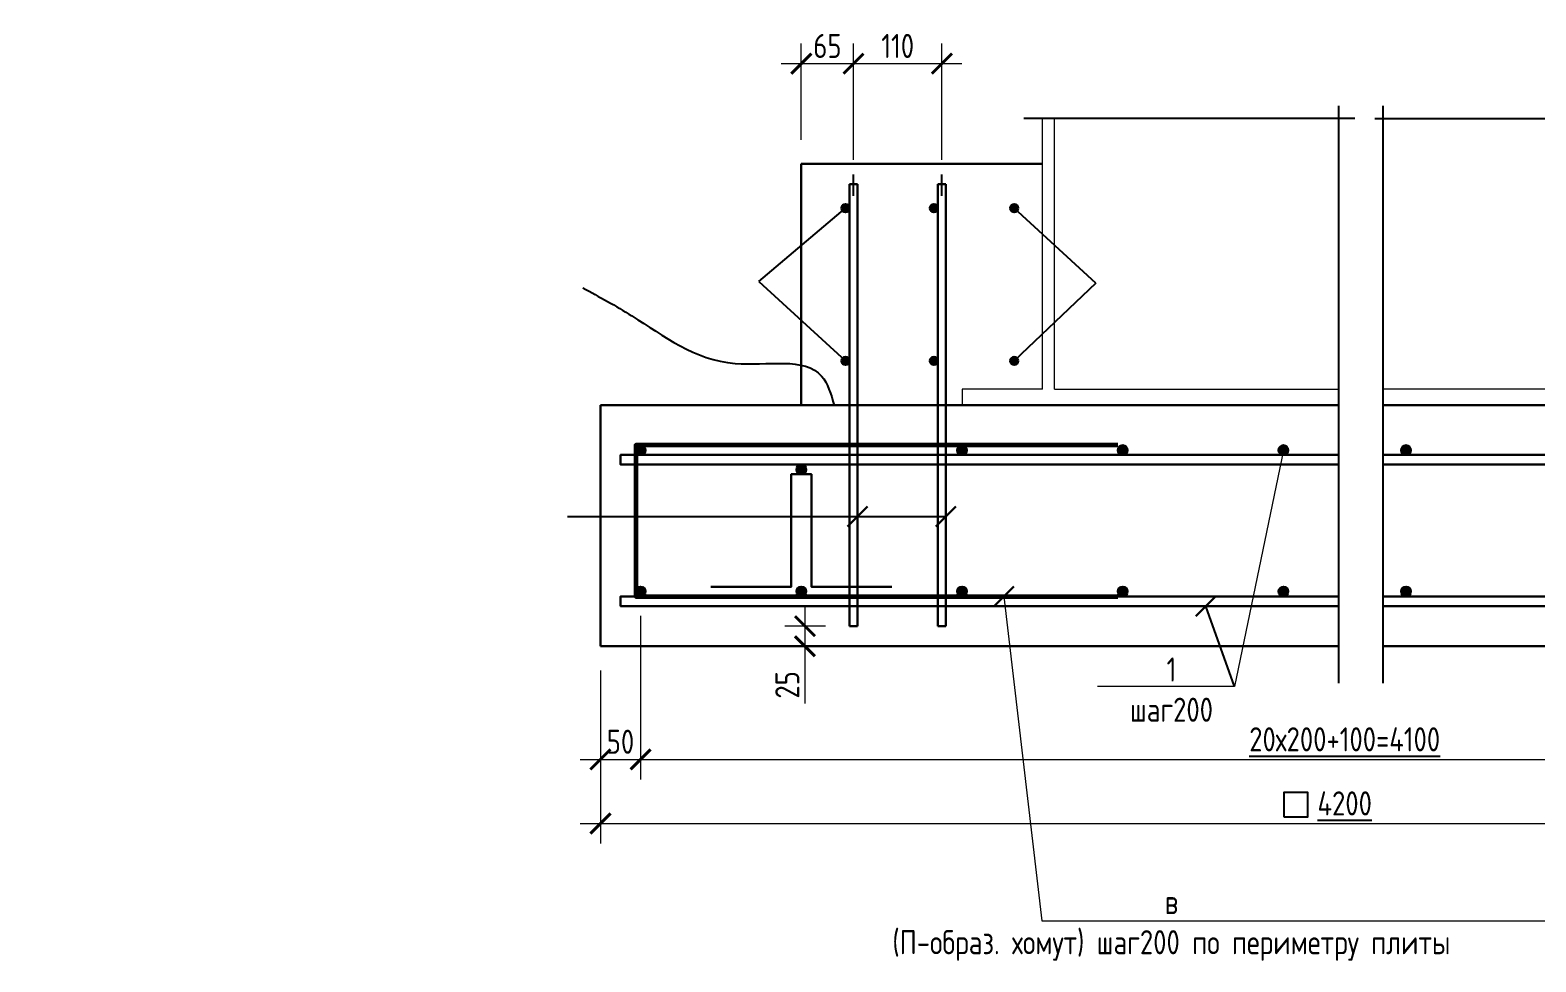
# Model space of a CAD drawing. Header units: millimetres. Extents: x -148017 to 581274, y 1637 to 41526.
# Drawn here: x 1580 to 20320, y 3244 to 14836 of the extents above; entities that cross this region are included whole.
import ezdxf
from ezdxf import colors
from ezdxf.entities.mleader import LeaderData, LeaderLine
from ezdxf.lldxf.tags import DXFTag
from ezdxf.math import Vec2, Vec3

# ---------------------------------------------------------------- set-up
doc = ezdxf.new("R2010")
doc.units = ezdxf.units.MM
doc.styles.add('GOST 2.304', font='GOST_0.TTF')
tags = doc.linetypes.add('5-2', pattern=[3.5, 2.5, -1]).pattern_tags.tags
tags[6:7] = [DXFTag(74, 4), DXFTag(75, 0), DXFTag(340, '0'), DXFTag(46, 1.0), DXFTag(50, 0.0), DXFTag(44, 0.0), DXFTag(45, 0.0)]
tags[4:5] = [DXFTag(74, 4), DXFTag(75, 0), DXFTag(340, '0'), DXFTag(46, 1.0), DXFTag(50, 0.0), DXFTag(44, 0.0), DXFTag(45, 0.0)]
doc.linetypes.add('зигзаг', pattern='A,0.00254,-5.08,[131,ltypeshp.shx,S=5.08,R=0,X=-5.08,Y=0],-10.16,[131,ltypeshp.shx,S=5.08,R=180,X=5.08,Y=0],-5.08', length=20.32254)
doc.linetypes.add('Разрыв2_стар', pattern='A,60,-3,[1,ltsnew.shx,S=6,R=0,X=-3,Y=0],-3', length=66)
doc.dimstyles.new('м10', dxfattribs={"dimscale": 100, "dimtxt": 3, "dimasz": 2.5, "dimexe": 2.5, "dimexo": 3, "dimgap": 0.7, "dimtad": 1, "dimdec": 0, "dimlfac": 0.1, "dimtxsty": 'GOST 2.304', "dimblk": 'ARCHTICK', "dimcen": 2.5, "dimdle": 2.5, "dimclrd": 7, "dimclre": 7, "dimclrt": 256, "dimadec": 1, "dimazin": 0, "dimtfac": 1, "dimtdec": 0, "dimtmove": 0, "dimatfit": 3, "dimldrblk": 'NONE', "dimfxl": 1, "dimlwd": 20, "dimlwe": 20, "dimarcsym": 0})

# ---------------------------------------------------------------- blocks, each defined once
blk = doc.blocks.new('_ArchTick')
at = {"color": 0, "linetype": 'ByBlock', "const_width": 0.15}
blk.add_lwpolyline([(-0.5, -0.5), (0.5, 0.5)], dxfattribs=at)
blk = doc.blocks.new('*D81')
at = {"color": 7, "linetype": 'Continuous', "lineweight": 20, "transparency": 16777216}
for p, q in [((9178, 7551), (9178, 5513)), ((8678, 6871), (8678, 5513)), ((8428, 5763), (9428, 5763))]:
    blk.add_line(p, q, dxfattribs=at)
at = {"color": 7, "linetype": 'Continuous', "lineweight": 20, "transparency": 16777216, "xscale": 250, "yscale": 250, "zscale": 250, "rotation": 180}
blk.add_blockref('_ArchTick', (8678, 5763), dxfattribs=at)
at = {"color": 7, "linetype": 'Continuous', "lineweight": 20, "transparency": 16777216, "xscale": 250, "yscale": 250, "zscale": 250}
blk.add_blockref('_ArchTick', (9178, 5763), dxfattribs=at)
at = {"color": 7, "linetype": 'Continuous', "transparency": 16777216, "insert": (8928, 5983), "char_height": 300, "attachment_point": 5, "style": 'GOST 2.304'}
blk.add_mtext('50', dxfattribs=at)
blk = doc.blocks.new('_None')
blk = doc.blocks.new('*D82')
at = {"color": 7, "linetype": 'Continuous', "lineweight": 20, "transparency": 16777216}
for p, q in [((11224, 7671), (11224, 7171)), ((11478, 7421), (10974, 7421)), ((11478, 7171), (10974, 7171)), ((11224, 7171), (11224, 6460))]:
    blk.add_line(p, q, dxfattribs=at)
at = {"color": 7, "linetype": 'Continuous', "lineweight": 20, "transparency": 16777216, "xscale": 250, "yscale": 250, "zscale": 250}
for p, rotation in [((11224, 7421), 90), ((11224, 7171), 270)]:
    blk.add_blockref('_ArchTick', p, dxfattribs=dict(at, rotation=rotation))
at = {"color": 7, "linetype": 'Continuous', "transparency": 16777216, "insert": (11004, 6690), "char_height": 300, "attachment_point": 5, "rotation": 90, "style": 'GOST 2.304'}
blk.add_mtext('25', dxfattribs=at)
blk = doc.blocks.new('*D87')
at = {"color": 7, "linetype": 'Continuous', "lineweight": 20, "transparency": 16777216}
for p, q in [((11178, 13471), (11178, 14669)), ((11828, 13221), (11828, 14669)), ((10928, 14419), (12078, 14419))]:
    blk.add_line(p, q, dxfattribs=at)
at = {"color": 7, "linetype": 'Continuous', "lineweight": 20, "transparency": 16777216, "xscale": 250, "yscale": 250, "zscale": 250, "rotation": 180}
blk.add_blockref('_ArchTick', (11178, 14419), dxfattribs=at)
at = {"color": 7, "linetype": 'Continuous', "lineweight": 20, "transparency": 16777216, "xscale": 250, "yscale": 250, "zscale": 250}
blk.add_blockref('_ArchTick', (11828, 14419), dxfattribs=at)
at = {"color": 7, "linetype": 'Continuous', "transparency": 16777216, "insert": (11503, 14639), "char_height": 300, "attachment_point": 5, "style": 'GOST 2.304'}
blk.add_mtext('65', dxfattribs=at)
blk = doc.blocks.new('*D88')
at = {"color": 7, "linetype": 'Continuous', "lineweight": 20, "transparency": 16777216}
for p, q in [((11828, 13221), (11828, 14669)), ((12928, 13221), (12928, 14669)), ((11578, 14419), (13178, 14419))]:
    blk.add_line(p, q, dxfattribs=at)
at = {"color": 7, "linetype": 'Continuous', "lineweight": 20, "transparency": 16777216, "xscale": 250, "yscale": 250, "zscale": 250, "rotation": 180}
blk.add_blockref('_ArchTick', (11828, 14419), dxfattribs=at)
at = {"color": 7, "linetype": 'Continuous', "lineweight": 20, "transparency": 16777216, "xscale": 250, "yscale": 250, "zscale": 250}
blk.add_blockref('_ArchTick', (12928, 14419), dxfattribs=at)
at = {"color": 7, "linetype": 'Continuous', "transparency": 16777216, "insert": (12378, 14639), "char_height": 300, "attachment_point": 5, "style": 'GOST 2.304'}
blk.add_mtext('110', dxfattribs=at)
blk = doc.blocks.new('*D68')
at = {"color": 7, "linetype": 'Continuous', "lineweight": 20, "transparency": 16777216}
for p, q in [((8678, 6871), (8678, 4716)), ((27204, 6871), (27204, 4716)), ((8428, 4966), (27454, 4966))]:
    blk.add_line(p, q, dxfattribs=at)
at = {"color": 7, "linetype": 'Continuous', "lineweight": 20, "transparency": 16777216, "xscale": 250, "yscale": 250, "zscale": 250, "rotation": 180}
blk.add_blockref('_ArchTick', (8678, 4966), dxfattribs=at)
at = {"color": 7, "linetype": 'Continuous', "lineweight": 20, "transparency": 16777216, "xscale": 250, "yscale": 250, "zscale": 250}
blk.add_blockref('_ArchTick', (27204, 4966), dxfattribs=at)
at = {"color": 7, "linetype": 'Continuous', "transparency": 16777216, "insert": (17941, 5216), "char_height": 300, "attachment_point": 5, "style": 'GOST 2.304'}
blk.add_mtext('{\\L4200}', dxfattribs=at)
blk = doc.blocks.new('*D72')
at = {"color": 7, "linetype": 'Continuous', "lineweight": 20, "transparency": 16777216}
for p, q in [((9178, 7551), (9178, 5513)), ((26704, 7551), (26704, 5513)), ((8928, 5763), (26954, 5763))]:
    blk.add_line(p, q, dxfattribs=at)
at = {"color": 7, "linetype": 'Continuous', "lineweight": 20, "transparency": 16777216, "xscale": 250, "yscale": 250, "zscale": 250, "rotation": 180}
blk.add_blockref('_ArchTick', (9178, 5763), dxfattribs=at)
at = {"color": 7, "linetype": 'Continuous', "lineweight": 20, "transparency": 16777216, "xscale": 250, "yscale": 250, "zscale": 250}
blk.add_blockref('_ArchTick', (26704, 5763), dxfattribs=at)
at = {"color": 7, "linetype": 'Continuous', "transparency": 16777216, "insert": (17941, 6013), "char_height": 300, "attachment_point": 5, "style": 'GOST 2.304'}
blk.add_mtext('{\\L20х200+100=4100}', dxfattribs=at)

msp = doc.modelspace()

# ---------------------------------------------------------------- hatches: boundary and pattern name
at = {"linetype": 'Continuous'}
h = msp.add_hatch(color=7, dxfattribs=at)
h.dxf.hatch_style = 1
h.paths.add_polyline_path([(11778.2, 12620.9, 1), (11678.2, 12620.9, 1)])
h = msp.add_hatch(color=7, dxfattribs=at)
h.dxf.hatch_style = 1
h.paths.add_polyline_path([(12778.3, 12620.9, 1), (12878.3, 12620.9, 1)])
h = msp.add_hatch(color=7, dxfattribs=at)
h.dxf.hatch_style = 1
h.paths.add_polyline_path([(13878.3, 12620.9, 1), (13778.3, 12620.9, 1)])
h = msp.add_hatch(color=7, dxfattribs=at)
h.dxf.hatch_style = 1
h.paths.add_polyline_path([(11678.2, 10720.9, 1), (11778.2, 10720.9, 1)])
h = msp.add_hatch(color=7, dxfattribs=at)
h.dxf.hatch_style = 1
h.paths.add_polyline_path([(12778.3, 10720.9, 1), (12878.3, 10720.9, 1)])
h = msp.add_hatch(color=7, dxfattribs=at)
h.dxf.hatch_style = 1
h.paths.add_polyline_path([(13878.3, 10720.9, 1), (13778.3, 10720.9, 1)])
h = msp.add_hatch(color=7, dxfattribs=at)
h.dxf.hatch_style = 1
h.paths.add_polyline_path([(9238.3, 9610.9, 1), (9118.3, 9610.9, 1)])
h = msp.add_hatch(color=7, dxfattribs=at)
h.dxf.hatch_style = 1
h.paths.add_polyline_path([(13238.3, 9610.9, 1), (13118.3, 9610.9, 1)])
h = msp.add_hatch(color=7, dxfattribs=at)
h.dxf.hatch_style = 1
h.paths.add_polyline_path([(15238.3, 9610.9, 1), (15118.3, 9610.9, 1)])
h = msp.add_hatch(color=7, dxfattribs=at)
h.dxf.hatch_style = 1
h.paths.add_polyline_path([(17238.3, 9610.9, 1), (17118.3, 9610.9, 1)])
h = msp.add_hatch(color=7, dxfattribs=at)
h.dxf.hatch_style = 1
h.paths.add_polyline_path([(18764.3, 9610.9, 1), (18644.3, 9610.9, 1)])
h = msp.add_hatch(color=7, dxfattribs=at)
h.dxf.hatch_style = 1
h.paths.add_polyline_path([(11238.3, 9370.9, 1), (11118.3, 9370.9, 1)])
h = msp.add_hatch(color=7, dxfattribs=at)
h.dxf.hatch_style = 1
h.paths.add_polyline_path([(9238.3, 7850.9, 1), (9118.3, 7850.9, 1)])
h = msp.add_hatch(color=7, dxfattribs=at)
h.dxf.hatch_style = 1
h.paths.add_polyline_path([(11238.3, 7850.9, 1), (11118.3, 7850.9, 1)])
h = msp.add_hatch(color=7, dxfattribs=at)
h.dxf.hatch_style = 1
h.paths.add_polyline_path([(13238.3, 7850.9, 1), (13118.3, 7850.9, 1)])
h = msp.add_hatch(color=7, dxfattribs=at)
h.dxf.hatch_style = 1
h.paths.add_polyline_path([(15238.3, 7850.9, 1), (15118.3, 7850.9, 1)])
h = msp.add_hatch(color=7, dxfattribs=at)
h.dxf.hatch_style = 1
h.paths.add_polyline_path([(17238.3, 7850.9, 1), (17118.3, 7850.9, 1)])
h = msp.add_hatch(color=7, dxfattribs=at)
h.dxf.hatch_style = 1
h.paths.add_polyline_path([(18764.3, 7850.9, 1), (18644.3, 7850.9, 1)])

# ---------------------------------------------------------------- linework, layer by layer
at = {"color": 7, "linetype": 'Разрыв2_стар', "ltscale": 30}
for p, q in [((17864.3, 13893.9), (17864.3, 6711.9)), ((18414.3, 13893.9), (18414.3, 6711.9)), ((18068.3, 13735.9), (13948.3, 13735.9)), ((18317.3, 13735.9), (21934.3, 13735.9))]:
    msp.add_line(p, q, dxfattribs=at)
at = {"color": 7, "linetype": '5-2', "lineweight": 20, "ltscale": 100}
for p, q in [((14178.3, 10370.9), (14178.3, 13735.9)), ((14328.3, 10370.9), (14328.3, 13735.9)), ((14178.3, 10370.9), (13178.3, 10370.9)), ((13178.3, 10370.9), (13178.3, 10170.9)), ((14328.3, 10370.9), (17864.3, 10370.9)), ((21554.3, 10370.9), (18414.3, 10370.9))]:
    msp.add_line(p, q, dxfattribs=at)
at = {"color": 7, "linetype": 'Continuous', "lineweight": 30}
for p, q in [((14178.3, 13170.9), (11178.3, 13170.9)), ((11178.3, 10170.9), (11178.3, 13170.9)), ((11778.2, 7420.9), (11778.2, 12920.9)), ((11878.2, 12920.9), (11778.2, 12920.9)), ((11878.2, 7420.9), (11878.2, 12920.9)), ((12878.3, 7420.9), (12878.3, 12920.9)), ((12978.3, 12920.9), (12878.3, 12920.9)), ((12978.3, 7420.9), (12978.3, 12920.9)), ((8678.3, 10170.9), (17864.3, 10170.9)), ((8678.3, 10170.9), (8678.3, 7170.9)), ((27204.3, 10170.9), (18414.3, 10170.9)), ((11753.2, 8660.4), (12003.2, 8910.4)), ((12853.3, 8660.4), (13103.3, 8910.4)), ((13573.6, 7665.9), (13823.6, 7915.9)), ((16087.3, 7545.9), (16337.3, 7795.9)), ((11778.2, 7420.9), (11878.2, 7420.9)), ((12878.3, 7420.9), (12978.3, 7420.9)), ((8678.3, 7170.9), (17864.3, 7170.9)), ((27204.3, 7170.9), (18414.3, 7170.9))]:
    msp.add_line(p, q, dxfattribs=at)
at = {"color": 7, "linetype": 'Continuous'}
for p, q in [((11828.2, 12772.9), (11828.2, 13040.9)), ((12928.3, 12772.9), (12928.3, 13040.9)), ((10650.7, 11709.9), (11728.2, 12620.9)), ((14843.9, 11687.9), (13828.3, 12620.9)), ((10650.7, 11709.9), (11728.2, 10720.9)), ((14843.9, 11687.9), (13828.3, 10720.9)), ((8269.2, 8785.4), (12978.3, 8785.4)), ((16569.2, 6671.4), (16212.3, 7670.9))]:
    msp.add_line(p, q, dxfattribs=at)
at = {"color": 7, "linetype": 'зигзаг', "ltscale": 15}
msp.add_line((11178.3, 10170.9), (13178.3, 10170.9), dxfattribs=at)
at = {"color": 7, "linetype": 'Continuous', "lineweight": 60}
msp.add_lwpolyline([(15118.3, 9670.9), (9118.3, 9670.9), (9118.3, 7790.9), (15118.3, 7790.9)], dxfattribs=at)
at = {"color": 7, "linetype": 'Continuous', "lineweight": 30}
for points in [[(17864.3, 9430.9), (8928.3, 9430.9), (8928.3, 9550.9), (17864.3, 9550.9)], [(18414.3, 9430.9), (26954.3, 9430.9), (26954.3, 9550.9), (18414.3, 9550.9)], [(12303.3, 7910.9), (11303.3, 7910.9), (11303.3, 9310.9), (11053.3, 9310.9), (11053.3, 7910.9), (10053.3, 7910.9)], [(17864.3, 7670.9), (8928.3, 7670.9), (8928.3, 7790.9), (17864.3, 7790.9)], [(18414.3, 7670.9), (26954.3, 7670.9), (26954.3, 7790.9), (18414.3, 7790.9)]]:
    msp.add_lwpolyline(points, dxfattribs=at)
at = {"color": 7, "linetype": 'Continuous'}
msp.add_lwpolyline([(17182.3, 5049.9), (17482.3, 5049.9), (17482.3, 5349.9), (17182.3, 5349.9)], close=True, dxfattribs=at)
at = {"color": 7, "linetype": 'Continuous', "lineweight": 30}
for centre, radius in [((11728.2, 12620.9), 50), ((12828.3, 12620.9), 50), ((13828.3, 12620.9), 50), ((11728.2, 10720.9), 50), ((12828.3, 10720.9), 50), ((13828.3, 10720.9), 50), ((9178.3, 9610.9), 60), ((13178.3, 9610.9), 60), ((15178.3, 9610.9), 60), ((17178.3, 9610.9), 60), ((18704.3, 9610.9), 60), ((11178.3, 9370.9), 60), ((9178.3, 7850.9), 60), ((11178.3, 7850.9), 60), ((13178.3, 7850.9), 60), ((15178.3, 7850.9), 60), ((17178.3, 7850.9), 60), ((18704.3, 7850.9), 60)]:
    msp.add_circle(centre, radius, dxfattribs=at)
msp.add_arc((13828.3, 10720.9), 50, 270, 0, dxfattribs=at)
at = {"color": 7, "linetype": 'Continuous'}
msp.add_spline([(8459, 11629.4), (9069.3, 11280.9), (10353.3, 10688.9), (11431.3, 10530.9), (11587.3, 10170.9)], degree=3, dxfattribs=at)

# ---------------------------------------------------------------- dimensions: what is measured, and where the dimension line sits
for base, p1, p2, picture, middle in [((11828.2, 14418.9), (11178.3, 13170.9), (11828.2, 12920.9), '*D87', (11503.3, 14638.9)), ((12928.3, 14418.9), (11828.2, 12920.9), (12928.3, 12920.9), '*D88', (12378.3, 14638.9)), ((9178.3, 5762.9), (8678.3, 7170.9), (9178.3, 7850.9), '*D81', (8928.3, 5982.9))]:
    dim = msp.add_linear_dim(base=base, p1=p1, p2=p2, dimstyle='м10', override={"dimclrt": 7}, dxfattribs=at)
    dim.commit()
    dim.dimension.update_dxf_attribs({"geometry": picture, "text_midpoint": middle})
for base, p1, p2, text, picture, middle in [((26704.3, 5762.9), (9178.3, 7850.9), (26704.3, 7850.9), '{\\L20х200+100=4100}', '*D72', (17941.3, 6012.9)), ((27204.3, 4965.9), (8678.3, 7170.9), (27204.3, 7170.9), '{\\L4200}', '*D68', (17941.3, 5215.9))]:
    dim = msp.add_linear_dim(base=base, p1=p1, p2=p2, text=text, dimstyle='м10', override={"dimclrt": 7}, dxfattribs=at)
    dim.commit()
    dim.dimension.update_dxf_attribs({"geometry": picture, "text_midpoint": middle})
dim = msp.add_linear_dim(base=(11224.3, 7170.9), p1=(11778.2, 7420.9), p2=(11778.2, 7170.9), angle=90, dimstyle='м10', override={"dimclrt": 7}, dxfattribs=at)
dim.commit()
dim.dimension.update_dxf_attribs({"geometry": '*D82', "text_midpoint": (11004.3, 6690.3)})

# ---------------------------------------------------------------- leaders
at = {"color": 7, "linetype": 'Continuous', "lineweight": 20}
ml = msp.add_multileader_mtext('Standard', dxfattribs=at)
ml.set_content('б\\Pхомут \\Pшаг 400', color=7, style='GOST 2.304')
ml.set_leader_properties(linetype='Continuous', lineweight=20)
ml.set_arrow_properties(name='NONE')
ml.build(insert=Vec2(0, 0))
ml.multileader.update_dxf_attribs({"text_left_attachment_type": 6, "text_right_attachment_type": 6, "dogleg_length": 3, "arrow_head_size": 30, "scale": 100})
ctx = ml.context
ctx.base_point, ctx.scale, ctx.char_height, ctx.arrow_head_size, ctx.landing_gap_size, ctx.plane_origin = Vec3(26234.3, 14409.9), 100, 300, 30, 0, Vec3(31216.1, 13988.2)
ctx.left_attachment, ctx.right_attachment, ctx.text_align_type = 6, 6, 1
notes = []
notes.append((ctx, [(0, (1, 1, 0), (26096.3, 14409.9), (1, 0), 138, [(0, [(26006.2, 14409.9)], 0, [])])]))
ctx.mtext.insert, ctx.mtext.width, ctx.mtext.alignment, ctx.mtext.flow_direction = Vec3(26829, 14769.9), 2835.083, 2, 5
ml = msp.add_multileader_mtext('Standard', dxfattribs=at)
ml.set_content('{\\C7;1\\Pшаг200}', color=7, style='GOST 2.304')
ml.set_leader_properties(linetype='Continuous', lineweight=20)
ml.set_arrow_properties(name='NONE')
ml.build(insert=Vec2(0, 0))
ml.multileader.update_dxf_attribs({"text_left_attachment_type": 6, "text_right_attachment_type": 6, "dogleg_length": 3, "arrow_head_size": 30, "scale": 100})
ctx = ml.context
ctx.base_point, ctx.scale, ctx.char_height, ctx.arrow_head_size, ctx.landing_gap_size, ctx.plane_origin = Vec3(15208.3, 6671.4), 100, 300, 30, 0, Vec3(13655.3, 7058.5)
ctx.left_attachment, ctx.right_attachment, ctx.text_align_type = 6, 6, 1
notes.append((ctx, [(1, (1, 1, 0), (16569.2, 6671.4), (-1, 0), 246.4, [(0, [(17178.3, 9610.9)], 0, [])])]))
ctx.mtext.insert, ctx.mtext.alignment, ctx.mtext.flow_direction = Vec3(15785, 7031.4), 2, 5
ml = msp.add_multileader_mtext('Standard', dxfattribs=at)
ml.set_content('в\\P(П-образ. хомут) шаг200 по периметру плиты', color=7, style='GOST 2.304')
ml.set_leader_properties(linetype='Continuous', lineweight=20)
ml.set_arrow_properties(name='NONE')
ml.build(insert=Vec2(0, 0))
ml.multileader.update_dxf_attribs({"text_left_attachment_type": 6, "text_right_attachment_type": 6, "dogleg_length": 3, "arrow_head_size": 30, "scale": 100})
ctx = ml.context
ctx.base_point, ctx.scale, ctx.char_height, ctx.arrow_head_size, ctx.landing_gap_size, ctx.plane_origin = Vec3(14279.4, 3754.9), 100, 300, 30, 0, Vec3(14484.4, 3648.2)
ctx.left_attachment, ctx.right_attachment, ctx.text_align_type = 6, 6, 1
notes.append((ctx, [(0, (1, 1, 0), (14172.4, 3754.9), (1, 0), 107, [(0, [(13698.6, 7790.9)], 0, [])])]))
ctx.mtext.insert, ctx.mtext.width, ctx.mtext.alignment, ctx.mtext.flow_direction = Vec3(15784.6, 4139.2), 3276.04, 2, 5
ml = msp.add_multileader_mtext('Standard', dxfattribs=at)
ml.set_content('а\\P"лягушка"\\Pшаг не более 800х800', color=7, style='GOST 2.304')
ml.set_leader_properties(linetype='Continuous', lineweight=20)
ml.set_arrow_properties(name='NONE')
ml.build(insert=Vec2(0, 0))
ml.multileader.update_dxf_attribs({"text_left_attachment_type": 6, "text_right_attachment_type": 6, "dogleg_length": 3, "arrow_head_size": 30, "scale": 100})
ctx = ml.context
ctx.base_point, ctx.scale, ctx.char_height, ctx.arrow_head_size, ctx.landing_gap_size, ctx.plane_origin = Vec3(28450.3, 6159.9), 100, 300, 30, 0, Vec3(33432.1, 5738.2)
ctx.left_attachment, ctx.right_attachment, ctx.text_align_type = 6, 6, 1
notes.append((ctx, [(0, (1, 1, 0), (28312.3, 6159.9), (1, 0), 138, [(0, [(28222.2, 6159.9)], 0, [])])]))
ctx.mtext.insert, ctx.mtext.width, ctx.mtext.alignment, ctx.mtext.flow_direction = Vec3(29561.5, 6519.9), 2835.083, 2, 5
for ctx, leaders in notes:
    for number, flags, end, landing, length, lines in leaders:
        leader = LeaderData()
        leader.index, (leader.has_last_leader_line, leader.has_dogleg_vector, leader.attachment_direction) = number, flags
        leader.last_leader_point, leader.dogleg_vector, leader.dogleg_length = Vec3(end), Vec3(landing), length
        for number, points, colour, breaks in lines:
            line = LeaderLine()
            line.index, line.vertices, line.color, line.breaks = number, Vec3.list(points), colors.encode_raw_color(colour), breaks
            leader.lines.append(line)
        ctx.leaders.append(leader)

doc.saveas('drawing.dxf')
